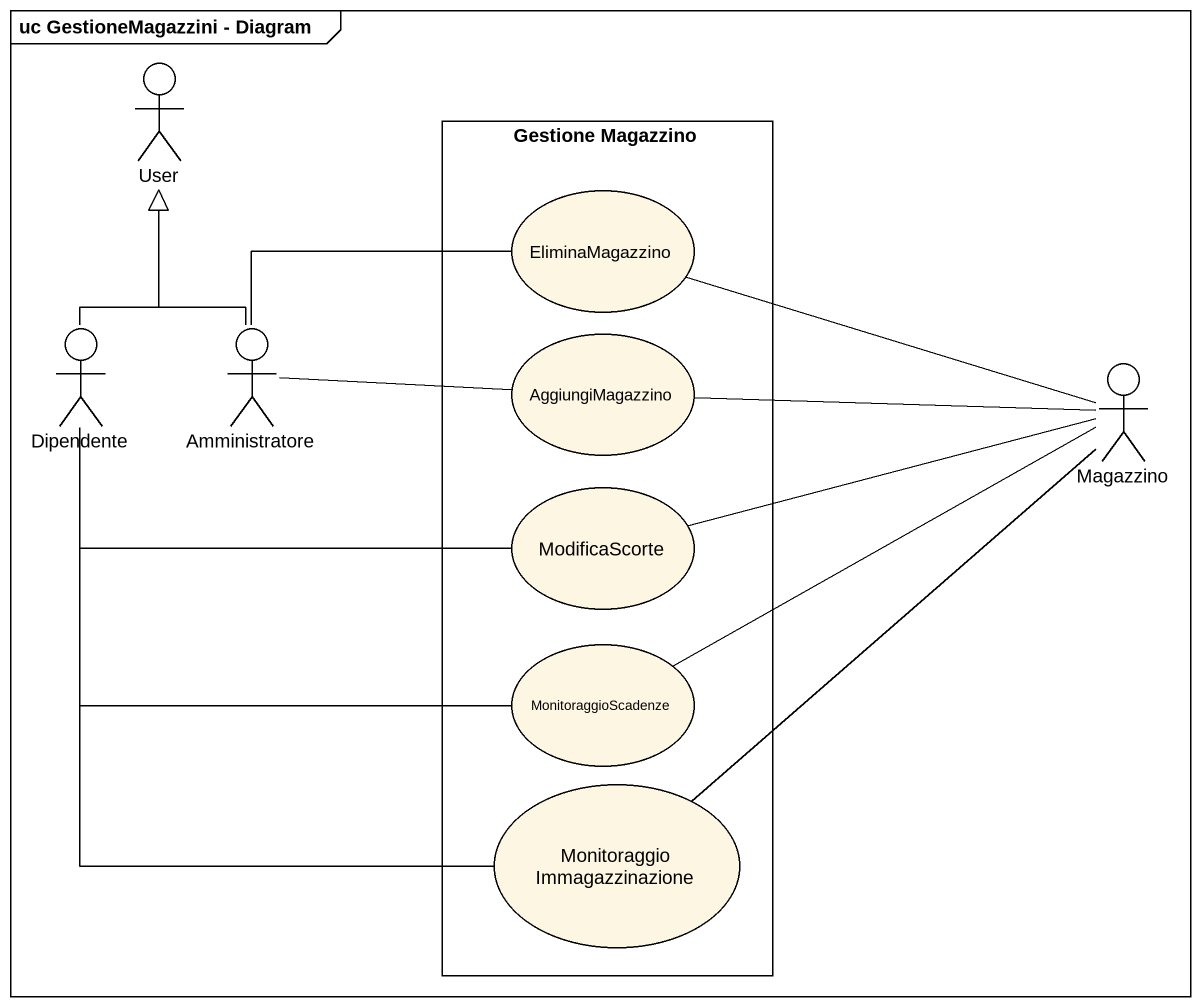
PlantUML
@startuml
mainframe uc GestioneMagazzini - Diagram
actor User
rectangle "Gestione Magazzino" as Gestione_Magazzino {
  usecase EliminaMagazzino
  usecase AggiungiMagazzino
  usecase ModificaScorte
  usecase MonitoraggioScadenze
  usecase MonitoraggioImmagazzinazione
}
actor Dipendente
actor Amministratore
actor Magazzino
EliminaMagazzino -right- Magazzino
Dipendente -up-|> User
Dipendente -right- ModificaScorte
Dipendente -right- MonitoraggioScadenze
Dipendente -- MonitoraggioImmagazzinazione
Amministratore -up-|> User
Amministratore -right- EliminaMagazzino
AggiungiMagazzino -left- Amministratore
AggiungiMagazzino -right- Magazzino
ModificaScorte -right- Magazzino
MonitoraggioScadenze -right- Magazzino
MonitoraggioImmagazzinazione -up- Magazzino
@enduml
